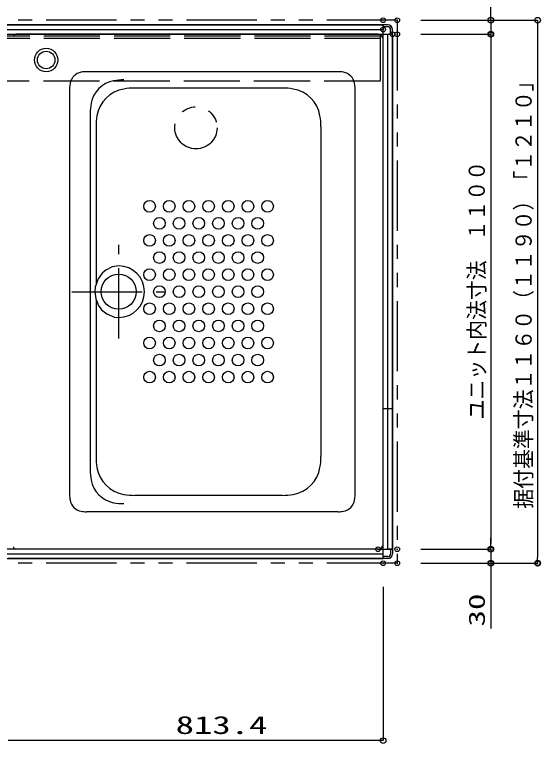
# Model space of a CAD drawing. Units: millimetres on the paper. Extents: x -305 to 305, y -152 to 152.
# Drawn here: x 3.2 to 59.4, y 4.3 to 82.2 of the extents above; entities that cross this region are included whole.
import ezdxf
from ezdxf.enums import TextEntityAlignment as Align

# ---------------------------------------------------------------- set-up
doc = ezdxf.new("R2010")
doc.units = ezdxf.units.MM
doc.header["$PDMODE"] = 32
doc.header["$PDSIZE"] = 0.5
for name, pattern in [('DASHED', [7.5, 6, -1.5]), ('USER1', [12, 7.5, -1.5, 1.5, -1.5]), ('USER2', [15, 7.5, -1.5, 1.5, -1.5, 1.5, -1.5])]:
    doc.linetypes.add(name, pattern=pattern)
for name, color, linetype, lineweight in [('0-0_0', 7, 'Continuous', 25), ('0-1_VIEW0001', 7, 'Continuous', 25), ('0-2_DEFPOINTS', 7, 'Continuous', 25)]:
    doc.layers.add(name, color=color, linetype=linetype, lineweight=lineweight)
doc.styles.add('ＭＳ ゴシック', font='')
doc.styles.get('ＭＳ ゴシック').set_extended_font_data('MS Gothic')

# ---------------------------------------------------------------- blocks, each defined once
blk = doc.blocks.new('_ORIGIN')
at = {"layer": '0-0_0'}
blk.add_line((0, 0), (-1, 0), dxfattribs=at)
blk.add_circle((0, 0), 0.5, dxfattribs=at)

msp = doc.modelspace()

# ---------------------------------------------------------------- linework, layer by layer
at = {"layer": '0-1_VIEW0001'}
for p, q in [((54.067, 82.173), (54.067, 82.773)), ((-37.434, 81.073), (42.566, 81.073)), ((42.566, 81.073), (-37.434, 81.073)), ((42.566, 24.073), (42.566, 81.073)), ((42.566, 81.073), (42.566, 80.673)), ((43.066, 81.073), (42.566, 81.073)), ((46.606, 81.573), (59.067, 81.573)), ((54.067, 81.573), (54.067, 80.073)), ((59.067, 80.973), (59.067, 24.173)), ((-37.434, 80.573), (42.566, 80.573)), ((43.066, 80.873), (42.566, 80.873)), ((43.366, 80.073), (43.366, 80.573)), ((43.566, 80.073), (43.566, 80.573)), ((-38.434, 80.073), (43.566, 80.073)), ((42.016, 80.073), (3.316, 80.073)), ((42.566, 25.622), (42.566, 79.523)), ((43.066, 25.073), (43.066, 80.073)), ((43.566, 80.073), (43.166, 80.073)), ((43.566, 25.073), (43.566, 80.073)), ((43.566, 80.073), (43.566, 25.073)), ((46.606, 80.073), (54.067, 80.073)), ((54.067, 79.473), (54.067, 78.873)), ((54.067, 79.473), (54.067, 25.672)), ((37.768, 76.073), (10.864, 76.073)), ((9.066, 74.275), (9.066, 30.871)), ((31.776, 74.323), (16.035, 74.323)), ((39.566, 30.871), (39.566, 74.275)), ((11.266, 71.61), (11.266, 33.536)), ((11.896, 70.183), (11.896, 53.446)), ((35.916, 70.183), (35.916, 34.962)), ((11.896, 51.7), (11.896, 34.962)), ((43.566, 40.073), (42.566, 40.073)), ((31.776, 30.823), (16.035, 30.823)), ((37.768, 29.073), (10.864, 29.073)), ((54.066, 25.672), (54.066, 26.272)), ((42.016, 25.073), (-38.434, 25.073)), ((42.016, 25.072), (3.316, 25.072)), ((42.016, 25.073), (43.566, 25.073)), ((43.566, 25.073), (43.166, 25.073)), ((43.366, 25.073), (43.366, 24.573)), ((43.566, 25.073), (43.566, 24.573)), ((46.606, 25.072), (54.067, 25.072)), ((54.066, 25.072), (54.066, 23.573)), ((-37.434, 24.573), (42.566, 24.573)), ((42.566, 24.073), (42.566, 24.473)), ((43.066, 24.273), (42.566, 24.273)), ((-37.434, 24.073), (42.566, 24.073)), ((42.566, 24.073), (2.491, 24.073)), ((43.066, 24.073), (42.566, 24.073)), ((46.606, 23.573), (59.067, 23.573)), ((54.066, 22.973), (54.066, 22.373)), ((42.566, 21.033), (42.566, 4.625)), ((41.966, 4.625), (2.496, 4.625))]:
    msp.add_line(p, q, dxfattribs=at)
at = {"layer": '0-1_VIEW0001', "linetype": 'USER2'}
for p, q in [((44.066, 81.573), (44.066, 23.573)), ((44.066, 23.573), (2.491, 23.573))]:
    msp.add_line(p, q, dxfattribs=at)
at = {"layer": '0-1_VIEW0001', "color": 191, "linetype": 'DASHED'}
for p, q in [((42.316, 79.873), (-37.184, 79.873)), ((42.316, 79.623), (-37.184, 79.623)), ((42.266, 75.123), (42.266, 80.073)), ((42.266, 75.073), (-37.184, 75.073))]:
    msp.add_line(p, q, dxfattribs=at)
at = {"layer": '0-1_VIEW0001', "linetype": 'USER1'}
for p, q in [((14.316, 47.573), (14.316, 57.573)), ((9.316, 52.573), (19.316, 52.573))]:
    msp.add_line(p, q, dxfattribs=at)
at = {"layer": '0-1_VIEW0001'}
for points in [[(46.606, 81.573), (54.067, 81.573), (54.067, 105.916)], [(14.316, 55.323), (13.625, 55.22), (12.94, 54.889), (12.535, 54.542), (12.111, 53.958), (11.806, 53.073), (11.764, 52.573), (11.859, 51.828), (12.167, 51.09), (12.488, 50.654), (13.03, 50.197), (13.852, 49.869), (14.316, 49.823)], [(46.606, 23.573), (54.066, 23.573), (54.066, 16.613)]]:
    msp.add_lwpolyline(points, dxfattribs=at)
at = {"layer": '0-1_VIEW0001', "linetype": 'USER2'}
msp.add_lwpolyline([(44.066, 81.573), (-38.934, 81.573), (-38.934, 69.998)], dxfattribs=at)
at = {"layer": '0-1_VIEW0001'}
for centre, radius in [((6.566, 77.324), 1.25), ((6.566, 77.324), 0.94), ((17.616, 61.697), 0.625), ((19.716, 61.697), 0.625), ((21.816, 61.697), 0.625), ((23.916, 61.697), 0.625), ((26.016, 61.697), 0.625), ((28.116, 61.697), 0.625), ((30.216, 61.697), 0.625), ((18.666, 59.872), 0.625), ((20.766, 59.872), 0.625), ((22.866, 59.872), 0.625), ((24.966, 59.872), 0.625), ((27.066, 59.872), 0.625), ((29.166, 59.872), 0.625), ((17.616, 58.047), 0.625), ((19.716, 58.047), 0.625), ((21.816, 58.047), 0.625), ((23.916, 58.047), 0.625), ((26.016, 58.047), 0.625), ((28.116, 58.047), 0.625), ((30.216, 58.047), 0.625), ((18.666, 56.222), 0.625), ((20.766, 56.222), 0.625), ((22.866, 56.222), 0.625), ((24.966, 56.222), 0.625), ((27.066, 56.222), 0.625), ((29.166, 56.222), 0.625), ((17.616, 54.397), 0.625), ((19.716, 54.397), 0.625), ((21.816, 54.397), 0.625), ((23.916, 54.397), 0.625), ((26.016, 54.397), 0.625), ((28.116, 54.397), 0.625), ((30.216, 54.397), 0.625), ((14.316, 52.573), 1.875), ((18.666, 52.572), 0.625), ((20.766, 52.572), 0.625), ((22.866, 52.572), 0.625), ((24.966, 52.572), 0.625), ((27.066, 52.572), 0.625), ((29.166, 52.572), 0.625), ((17.616, 50.747), 0.625), ((19.716, 50.747), 0.625), ((21.816, 50.747), 0.625), ((23.916, 50.747), 0.625), ((26.016, 50.747), 0.625), ((28.116, 50.747), 0.625), ((30.216, 50.747), 0.625), ((18.666, 48.922), 0.625), ((20.766, 48.922), 0.625), ((22.866, 48.922), 0.625), ((24.966, 48.922), 0.625), ((27.066, 48.922), 0.625), ((29.166, 48.922), 0.625), ((17.616, 47.097), 0.625), ((19.716, 47.097), 0.625), ((21.816, 47.097), 0.625), ((23.916, 47.097), 0.625), ((26.016, 47.097), 0.625), ((28.116, 47.097), 0.625), ((30.216, 47.097), 0.625), ((18.666, 45.272), 0.625), ((20.766, 45.272), 0.625), ((22.866, 45.272), 0.625), ((24.966, 45.272), 0.625), ((27.066, 45.272), 0.625), ((29.166, 45.272), 0.625), ((17.616, 43.447), 0.625), ((19.716, 43.447), 0.625), ((21.816, 43.447), 0.625), ((23.916, 43.447), 0.625), ((26.016, 43.447), 0.625), ((28.116, 43.447), 0.625), ((30.216, 43.447), 0.625)]:
    msp.add_circle(centre, radius, dxfattribs=at)
at = {"layer": '0-1_VIEW0001', "linetype": 'USER2'}
msp.add_circle((22.566, 70.073), 2.25, dxfattribs=at)
at = {"layer": '0-1_VIEW0001'}
for centre, radius, start, end in [((43.066, 80.573), 0.5, 0, 90), ((43.066, 80.573), 0.3, 0, 90), ((3.316, 79.823), 0.25, 90, 180), ((42.016, 79.523), 0.55, 0, 90), ((10.591, 74.548), 1.5, 100.47532, 169.52469), ((10.864, 73.073), 3, 90, 100.47532), ((37.768, 73.073), 3, 79.52469, 90), ((38.041, 74.548), 1.5, 10.47532, 79.52469), ((12.066, 74.275), 3, 169.52469, 180), ((14.316, 72.155), 3, 100.47532, 169.52469), ((14.861, 69.205), 6, 90, 100.47531), ((36.566, 74.275), 3, 360, 10.47532), ((15.446, 70.773), 3.5, 99.69632, 170.30368), ((16.035, 67.323), 7, 90, 99.69632), ((31.776, 67.323), 7, 80.30368, 90), ((32.366, 70.773), 3.5, 9.69632, 80.30368), ((17.266, 71.61), 6, 169.52469, 180), ((18.896, 70.183), 7, 170.30368, 180), ((28.916, 70.183), 7, 359.99999, 9.69632), ((14.316, 52.573), 2.75, 270.00005, 90), ((18.896, 34.962), 7, 180, 189.69632), ((28.916, 34.962), 7, 350.30368, 0.00001), ((17.266, 33.536), 6, 180, 190.47531), ((15.446, 34.373), 3.5, 189.69632, 260.30368), ((32.366, 34.373), 3.5, 279.69632, 350.30368), ((14.316, 32.99), 3, 190.47531, 259.52468), ((12.066, 30.871), 3, 180, 190.47531), ((16.035, 37.823), 7, 260.30368, 270), ((31.776, 37.823), 7, 270, 279.69632), ((36.566, 30.871), 3, 349.52468, 0), ((10.591, 30.598), 1.5, 190.47531, 259.52468), ((14.861, 35.94), 6, 259.52468, 270), ((38.041, 30.598), 1.5, 280.47531, 349.52468), ((10.864, 32.073), 3, 259.52468, 270), ((37.768, 32.073), 3, 270, 280.47531), ((3.316, 25.322), 0.25, 180, 270), ((42.016, 25.622), 0.55, 270, 0), ((43.066, 24.573), 0.3, 270, 0), ((43.066, 24.573), 0.5, 270, 0)]:
    msp.add_arc(centre, radius, start, end, dxfattribs=at)
at = {"layer": '0-2_DEFPOINTS'}
for p in [(42.566, 81.573), (44.066, 81.573), (42.566, 80.573), (43.566, 80.073), (44.066, 80.073), (54.067, 80.073), (42.016, 25.072), (44.066, 25.072), (54.067, 25.072), (42.566, 23.573), (44.066, 23.573), (54.066, 23.573), (59.067, 23.573)]:
    msp.add_point(p, dxfattribs=at)

# ---------------------------------------------------------------- block references
at = {"layer": '0-1_VIEW0001', "xscale": 0.6, "yscale": 0.6}
for p, rotation in [((54.067, 81.573), 270), ((59.067, 81.573), 90), ((54.067, 80.073), 90), ((54.067, 80.073), 90), ((54.066, 25.072), 270), ((54.067, 25.072), 270), ((59.067, 23.573), 270), ((54.066, 23.573), 90)]:
    msp.add_blockref('_ORIGIN', p, dxfattribs=dict(at, rotation=rotation))
msp.add_blockref('_ORIGIN', (42.566, 4.625), dxfattribs=at)

# ---------------------------------------------------------------- texts
at = {"layer": '0-1_VIEW0001', "style": 'ＭＳ ゴシック'}
for s, width, p in [('据付基準寸法１１６０（１１９０）「１２１０」', 0.9, (58.95, 29.39)), ('ユニット内法寸法\u3000１１００', 0.9, (53.95, 38.933)), ('30', 1.5, (53.949, 16.806))]:
    msp.add_text(s, height=1.73, rotation=90, dxfattribs=dict(at, width=width)).set_placement(p, align=Align.BOTTOM_LEFT)
at = {"layer": '0-1_VIEW0001', "style": 'ＭＳ ゴシック', "width": 1.5}
msp.add_text('813.4', height=1.921, dxfattribs=at).set_placement((20.4, 4.755), align=Align.BOTTOM_LEFT)

doc.saveas('drawing.dxf')
